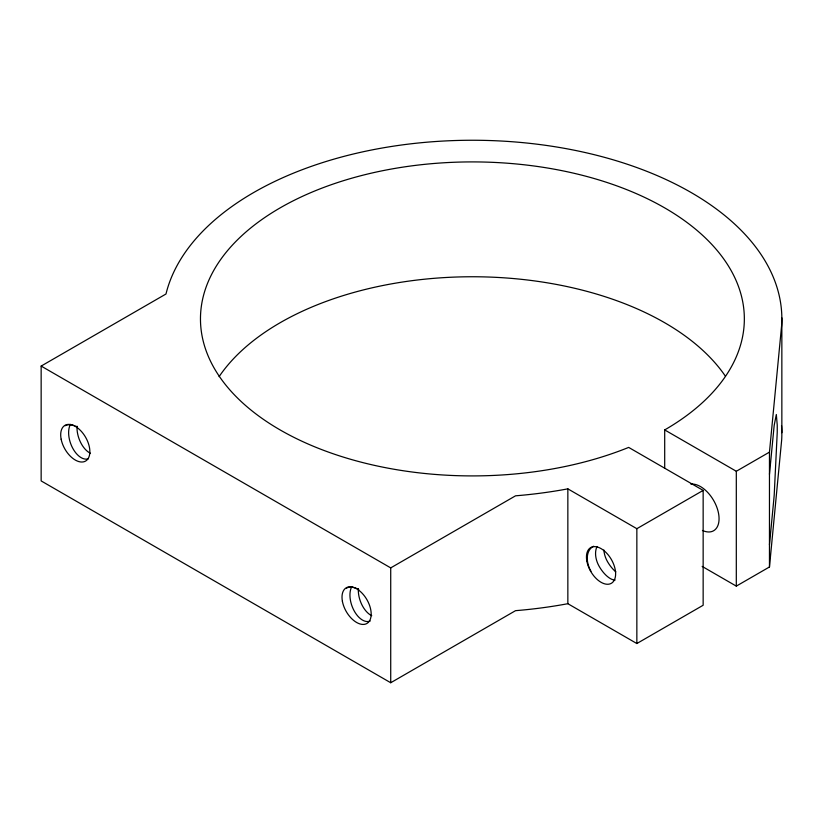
<?xml version="1.0" encoding="UTF-8"?>
<svg xmlns="http://www.w3.org/2000/svg" width="823" height="823" viewBox="0 0 823 823"><rect width="100%" height="100%" fill="white"/><g stroke="black" fill="none" stroke-linecap="round" stroke-linejoin="round"><path stroke-width="1.23" d="M702.153 566.399L736.307 586.12L769.464 566.975L769.464 452.125L781.675 324.992A309.448 178.653 0 0 0 499.283 140.928A309.448 178.653 0 0 0 165.989 293.996L41.15 366.07L41.15 480.92L390.719 682.74L515.548 610.666A309.448 178.653 0 0 0 567.849 603.701L636.848 643.535L703.151 605.255L703.151 490.405L628.669 447.403A271.94 156.998 0 0 1 203.579 342.584A271.94 156.998 0 0 1 555.216 169.363A271.94 156.998 0 0 1 667.597 428.217L664.696 429.925L664.696 468.205M769.464 474.326L773.671 430.552A96.404 4.362 -88.2 0 1 774.227 425.162L776.326 414.504L777.231 425.007A28.887 1.307 -88.2 0 1 777.231 432.373L774.227 494.726A96.404 4.362 -88.2 0 1 773.671 500.991L769.464 544.764M769.464 566.975L781.675 439.832A309.448 178.653 0 0 0 781.531 425.604M41.15 366.07L390.719 567.891L515.548 495.816A309.448 178.653 0 0 0 567.849 488.852L636.848 528.695L703.151 490.405M664.696 429.925L736.307 471.27L769.464 452.125M781.85 317.873L781.85 432.723M736.307 471.27L736.307 586.12M636.848 528.695L636.848 643.535M567.849 488.852L567.849 603.701M390.719 567.891L390.719 682.74M219.093 376.646A271.94 156.998 0 0 1 472.073 276.754A271.94 156.998 0 0 1 725.475 376.286M690.898 484.13A26.254 15.164 60 0 1 718.098 511.35A26.254 15.164 60 0 1 702.43 530.454M370.216 621.005A20.4 11.656 70.2 0 1 354.075 610.697A20.4 11.656 70.2 0 1 351.699 586.778M371.749 615.707A20.4 11.656 70.2 0 1 358.365 588.64M346.504 588.126A20.4 11.656 49.8 0 1 356.76 588.527M357.758 588.99A20.4 11.656 49.8 0 1 358.756 589.515M88.226 458.843A20.4 11.656 70.2 0 1 72.465 447.733A20.4 11.656 70.2 0 1 70.387 424.37M90.437 453.288A20.4 11.656 70.2 0 1 77.053 426.221M65.192 425.717A20.4 11.656 49.8 0 1 74.461 425.717M75.449 426.119A20.4 11.656 49.8 0 1 77.434 427.096M615.12 580.061A20.4 9.269 60 0 1 599.237 566.481A20.4 14.042 60 0 1 597.025 546.513M615.851 571.851A20.4 9.269 60 0 1 607.528 561.697A20.4 14.042 60 0 1 603.887 550.001M590.955 571.265A20.4 14.042 60 0 1 593.733 546.215M586.778 560.741A20.626 11.913 60 0 0 610.831 583.579A20.626 11.913 60 0 0 605.522 551.996A20.626 11.913 60 0 0 586.778 560.741M61.149 439.225A20.626 11.913 60 0 0 85.479 461.127A20.626 11.913 60 0 0 79.203 429.246A20.626 11.913 60 0 0 61.149 439.225M342.389 601.263A20.626 11.913 60 0 0 366.574 623.659A20.626 11.913 60 0 0 360.803 591.922A20.626 11.913 60 0 0 342.389 601.263"/></g></svg>
